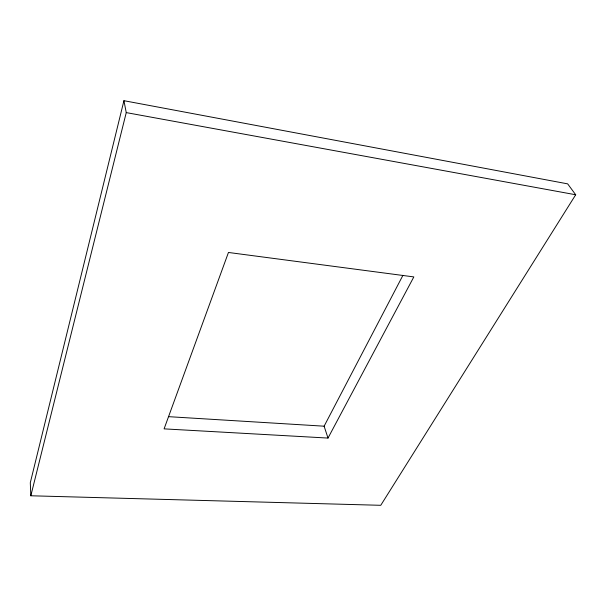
<?xml version="1.0" encoding="UTF-8"?>
<svg xmlns="http://www.w3.org/2000/svg" width="606" height="606" viewBox="0 0 606 606"><rect width="100%" height="100%" fill="white"/><g stroke="black" fill="none" stroke-linecap="round" stroke-linejoin="round"><path stroke-width="0.91" d="M123.935 100.694L30.3 482.732L30.823 495.776L380.757 505.306L575.7 194.761L567.663 183.86L123.935 100.694L126.253 112.602L30.823 495.776M328.005 438.07L413.837 276.912L228.454 252.467L164.09 428.866L328.005 438.07L324.119 426.192L402.937 275.321M168.521 416.663L324.119 426.192M126.253 112.602L575.7 194.761"/></g></svg>
